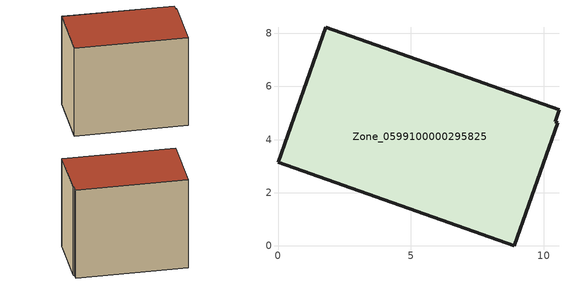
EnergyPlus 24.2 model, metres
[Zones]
Zone_0599100000295825
 floor ground (C_G): 0,3.15 1.8,8.23 10.58,5.12 10.43,4.67 10.53,4.64 8.89,0 z0.45
 wall outside (C_F): 1.8,8.23 0,3.15 8.89,0 10.53,4.64 10.43,4.67 10.58,5.12 1.8,8.23 z0.45:8.62
 roof outside (C_R): 0,3.15 8.89,0 10.53,4.64 10.43,4.67 10.58,5.12 1.8,8.23 z8.62
[BUILDING]
Pand.0599100000295825: North Axis=0; Terrain=City; Loads Convergence Tolerance Value=0.04; Temperature Convergence Tolerance Value=0.4; Solar Distribution=FullExterior; Maximum Number of Warmup Days=25; Minimum Number of Warmup Days=1
[Site:Location]
Rotterdam.The.Hague.AP_ZH_NLD Design_Conditions: Latitude=51.96; Longitude=4.45; Time Zone=1; Elevation=-4.5
[SITE:GROUNDTEMPERATURE:BUILDINGSURFACE]
18, 18, 18, 18, 18, 18, 18, 18, 18, 18, 18, 18
[MATERIAL] Thermal Absorptance=0.9; Solar Absorptance=0.7; Visible Absorptance=0.7
Name | Roughness | Thickness | Conductivity | Density | Specific Heat
G.TI.1975-1991 | MediumSmooth | 0.15 | 0.288461 | 540 | 1210
F.TI.1975-1991 | Rough | 0.3 | 0.230769 | 1920 | 840
R.TI.1975-1991 | MediumRough | 0.2 | 0.153846 | 1500 | 1000
[CONSTRUCTION]
C_G: G.TI.1975-1991
C_F: F.TI.1975-1991
C_R: R.TI.1975-1991
[ZONE]
Zone_0599100000295825: Type=1; Multiplier=1; Ceiling Height=Autocalculate; Volume=Autocalculate; Floor Area=autocalculate; Part of Total Floor Area=Yes
[ZONEINFILTRATION:DESIGNFLOWRATE]
Infil_Zone_0599100000295825: Zone or ZoneList or Space or SpaceList=Zone_0599100000295825; Schedule=AlwaysOn; Design Flow Rate Calculation Method=Flow/Area; Flow Rate per Floor Area=0.003; Constant Term Coefficient=1; Temperature Term Coefficient=0; Velocity Term Coefficient=0; Velocity Squared Term Coefficient=0
[HVACTEMPLATE:ZONE:IDEALLOADSAIRSYSTEM]
Zone_0599100000295825: Maximum Heating Supply Air Temperature=50; Minimum Cooling Supply Air Temperature=13; Maximum Heating Supply Air Humidity Ratio=0.0156; Minimum Cooling Supply Air Humidity Ratio=0.0077; Heating Limit=NoLimit; Cooling Limit=NoLimit; Dehumidification Control Type=ConstantSensibleHeatRatio; Cooling Sensible Heat Ratio=0.7; Dehumidification Setpoint=60; Humidification Control Type=None; Humidification Setpoint=30; Outdoor Air Method=None; Outdoor Air Flow Rate per Person=0.00944; Outdoor Air Flow Rate per Zone Floor Area=0; Outdoor Air Flow Rate per Zone=0; Demand Controlled Ventilation Type=None; Outdoor Air Economizer Type=NoEconomizer; Heat Recovery Type=None; Sensible Heat Recovery Effectiveness=0.7; Latent Heat Recovery Effectiveness=0.65
[ZONECONTROL:THERMOSTAT]
ThermostatControl_Zone_0599100000295825: Zone or ZoneList=Zone_0599100000295825; Control Type Schedule=DualSetpointControlType; Control 1=Thermostat_Zone_0599100000295825; Temperature Difference Between Cutout And Setpoint=0
[THERMOSTATSETPOINT:DUALSETPOINT]
Thermostat_Zone_0599100000295825: Heating Setpoint Temperature Schedule=HeatingSetpoint_Zone_0599100000295825; Cooling Setpoint Temperature Schedule=CoolingSetpoint_Zone_0599100000295825
[SCHEDULE:COMPACT]
HeatingSetpoint_Zone_0599100000295825: Through: 12/31, For: AllDays, Until: 24:00, 21
CoolingSetpoint_Zone_0599100000295825: Through: 12/31, For: AllDays, Until: 24:00, 24
DualSetpointControlType: Through: 12/31, For: AllDays, Until: 24:00, 4
AlwaysOn: Through: 12/31, For: AllDays, Until: 24:00, 1
